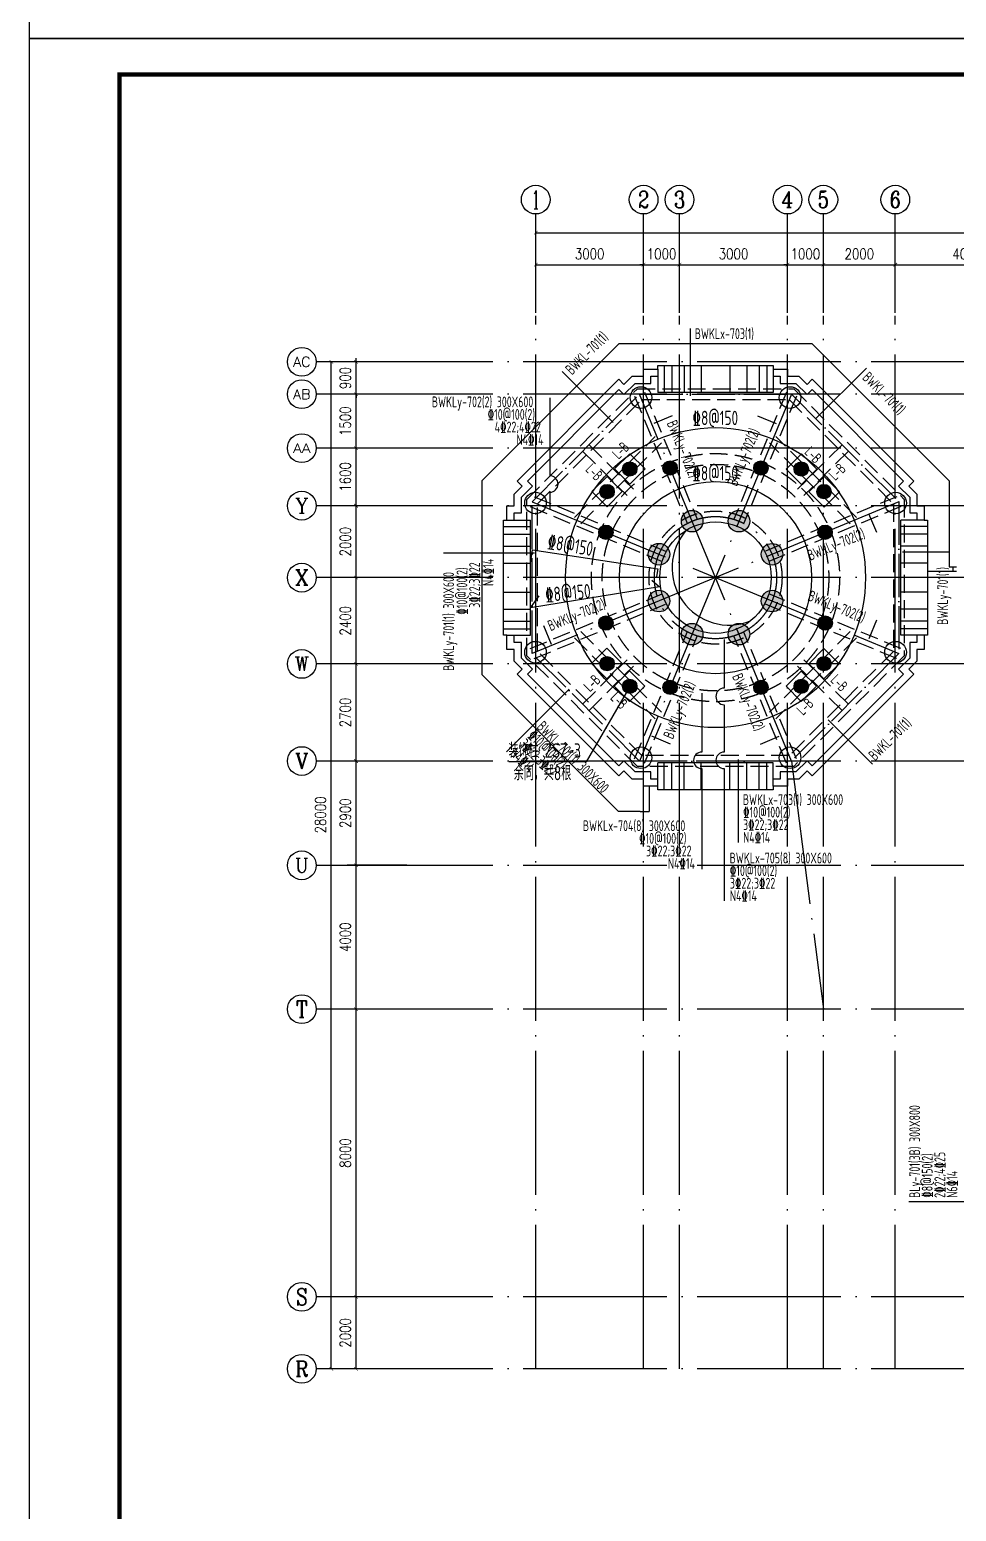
# Model space of a CAD drawing. Header units: millimetres. Extents: x 2998490 to 15040601, y 444546 to 7822218.
# Drawn here: x 14361529 to 14387305, y 7444807 to 7486009 of the extents above; entities that cross this region are included whole.
import ezdxf
from ezdxf.enums import TextEntityAlignment as Align

# ---------------------------------------------------------------- set-up
doc = ezdxf.new("R2010")
doc.units = ezdxf.units.MM
doc.header["$LTSCALE"] = 2000
doc.linetypes.add('DASH', pattern=[0.35, 0.25, -0.1])
doc.linetypes.add('DOTE', pattern=[2.42, 2, -0.2, 0.02, -0.2])
for name, color, linetype in [('3-AXIS', 3, 'Continuous'), ('3-AXIS_TEXT', 7, 'Continuous'), ('3-ban', 84, 'Continuous'), ('3-column-DOWN', 232, 'Continuous'), ('3-COLUMN-UP', 2, 'Continuous'), ('3-HATCH', 8, 'Continuous'), ('3-liang-rein-X', 54, 'Continuous'), ('3-liang-rein-Y', 130, 'Continuous'), ('3-liang-R截面-X', 50, 'Continuous'), ('3-liang-R截面-Y', 70, 'Continuous'), ('3-liang-s-1', 44, 'Continuous'), ('3-liang-xu', 120, 'DASH'), ('3-装饰线脚', 7, 'Continuous'), ('AXIS', 3, 'Continuous'), ('AXIS_TEXT', 7, 'Continuous'), ('DOTE', 9, 'DOTE'), ('图框', 7, 'Continuous')]:
    doc.layers.add(name, color=color, linetype=linetype)
doc.styles.add('_TCH_AXIS', font='COMPLEX', dxfattribs={"bigfont": 'GBCBIG'})
doc.styles.add('COMPLEX', font='COMPLEX')
doc.styles.add('DIM_FONT', font='SIMPLEX', dxfattribs={"width": 0.8, "bigfont": 'HZTXT'})
doc.styles.add('TSSD_Rein', font='Tssdeng.shx', dxfattribs={"width": 0.7, "bigfont": 'hztxt.shx'})
doc.dimstyles.new('DIMN100', dxfattribs={"dimtxt": 300, "dimasz": 100, "dimexe": 250, "dimexo": 300, "dimgap": 150, "dimtad": 1, "dimdec": 0, "dimzin": 0, "dimdsep": 46, "dimtxsty": 'DIM_FONT', "dimblk": 'ARCHTICK', "dimcen": 0.09, "dimclrt": 7, "dimazin": 2, "dimtfac": 1, "dimtdec": 0, "dimtix": 1, "dimtmove": 2, "dimatfit": 3, "dimldrblk": 'ARCHTICK', "dimfxl": 0, "dimtolj": 1, "dimtzin": 0, "dimarcsym": 0})

# ---------------------------------------------------------------- blocks, each defined once
blk = doc.blocks.new('TJAD_TK_A0')
at = {"layer": '图框'}
for p, q in [((2162, 399.3), (973, 399.3)), ((973, -441.7), (973, 399.3)), ((973, -441.7), (2162, -441.7))]:
    blk.add_line(p, q, dxfattribs=at)
at = {"layer": '图框', "const_width": 1.2}
blk.add_lwpolyline([(2152, -431.7), (2152, 389.3), (998, 389.3), (998, -431.7)], close=True, dxfattribs=at)
blk = doc.blocks.new('_ArchTick')
at = {"color": 0, "linetype": 'ByBlock', "const_width": 0.15}
blk.add_lwpolyline([(-0.5, -0.5), (0.5, 0.5)], dxfattribs=at)
blk = doc.blocks.new('*D168')
at = {"layer": 'AXIS', "color": 0, "lineweight": -2}
for p, q in [((14372016, 7450771), (14370358, 7450771)), ((14370608, 7448771), (14370608, 7450771)), ((14372016, 7448771), (14370358, 7448771))]:
    blk.add_line(p, q, dxfattribs=at)
at = {"layer": 'Defpoints', "color": 0}
for p in [(14370608, 7450771), (14372316, 7450771), (14372316, 7448771)]:
    blk.add_point(p, dxfattribs=at)
at = {"layer": 'AXIS', "color": 0, "lineweight": -2, "xscale": 100, "yscale": 100, "zscale": 100}
for p, rotation in [((14370608, 7450771), 90), ((14370608, 7448771), 270)]:
    blk.add_blockref('_ArchTick', p, dxfattribs=dict(at, rotation=rotation))
at = {"layer": 'AXIS', "color": 7, "insert": (14370308, 7449771), "char_height": 300, "attachment_point": 5, "rotation": 90, "style": 'DIM_FONT'}
blk.add_mtext('\\A1;2000', dxfattribs=at)
blk = doc.blocks.new('*D169')
at = {"layer": 'AXIS', "color": 0, "lineweight": -2}
for p, q in [((14372016, 7458771), (14370358, 7458771)), ((14370608, 7450771), (14370608, 7458771)), ((14372016, 7450771), (14370358, 7450771))]:
    blk.add_line(p, q, dxfattribs=at)
at = {"layer": 'Defpoints', "color": 0}
for p in [(14370608, 7458771), (14372316, 7458771), (14372316, 7450771)]:
    blk.add_point(p, dxfattribs=at)
at = {"layer": 'AXIS', "color": 0, "lineweight": -2, "xscale": 100, "yscale": 100, "zscale": 100}
for p, rotation in [((14370608, 7458771), 90), ((14370608, 7450771), 270)]:
    blk.add_blockref('_ArchTick', p, dxfattribs=dict(at, rotation=rotation))
at = {"layer": 'AXIS', "color": 7, "insert": (14370308, 7454771), "char_height": 300, "attachment_point": 5, "rotation": 90, "style": 'DIM_FONT'}
blk.add_mtext('\\A1;8000', dxfattribs=at)
blk = doc.blocks.new('*D170')
at = {"layer": 'AXIS', "color": 0, "lineweight": -2}
for p, q in [((14372016, 7462771), (14370358, 7462771)), ((14370608, 7458771), (14370608, 7462771)), ((14372016, 7458771), (14370358, 7458771))]:
    blk.add_line(p, q, dxfattribs=at)
at = {"layer": 'Defpoints', "color": 0}
for p in [(14370608, 7462771), (14372316, 7462771), (14372316, 7458771)]:
    blk.add_point(p, dxfattribs=at)
at = {"layer": 'AXIS', "color": 0, "lineweight": -2, "xscale": 100, "yscale": 100, "zscale": 100}
for p, rotation in [((14370608, 7462771), 90), ((14370608, 7458771), 270)]:
    blk.add_blockref('_ArchTick', p, dxfattribs=dict(at, rotation=rotation))
at = {"layer": 'AXIS', "color": 7, "insert": (14370308, 7460771), "char_height": 300, "attachment_point": 5, "rotation": 90, "style": 'DIM_FONT'}
blk.add_mtext('\\A1;4000', dxfattribs=at)
blk = doc.blocks.new('*D171')
at = {"layer": 'AXIS', "color": 0, "lineweight": -2}
for p, q in [((14372016, 7465670), (14370358, 7465670)), ((14370608, 7462771), (14370608, 7465670)), ((14372016, 7462771), (14370358, 7462771))]:
    blk.add_line(p, q, dxfattribs=at)
at = {"layer": 'Defpoints', "color": 0}
for p in [(14370608, 7465670), (14372316, 7465670), (14372316, 7462771)]:
    blk.add_point(p, dxfattribs=at)
at = {"layer": 'AXIS', "color": 0, "lineweight": -2, "xscale": 100, "yscale": 100, "zscale": 100}
for p, rotation in [((14370608, 7465670), 90), ((14370608, 7462771), 270)]:
    blk.add_blockref('_ArchTick', p, dxfattribs=dict(at, rotation=rotation))
at = {"layer": 'AXIS', "color": 7, "insert": (14370308, 7464221), "char_height": 300, "attachment_point": 5, "rotation": 90, "style": 'DIM_FONT'}
blk.add_mtext('\\A1;2900', dxfattribs=at)
blk = doc.blocks.new('*D172')
at = {"layer": 'AXIS', "color": 0, "lineweight": -2}
for p, q in [((14372016, 7468371), (14370358, 7468371)), ((14370608, 7465670), (14370608, 7468371)), ((14372016, 7465670), (14370358, 7465670))]:
    blk.add_line(p, q, dxfattribs=at)
at = {"layer": 'Defpoints', "color": 0}
for p in [(14370608, 7468371), (14372316, 7468371), (14372316, 7465670)]:
    blk.add_point(p, dxfattribs=at)
at = {"layer": 'AXIS', "color": 0, "lineweight": -2, "xscale": 100, "yscale": 100, "zscale": 100}
for p, rotation in [((14370608, 7468371), 90), ((14370608, 7465670), 270)]:
    blk.add_blockref('_ArchTick', p, dxfattribs=dict(at, rotation=rotation))
at = {"layer": 'AXIS', "color": 7, "insert": (14370308, 7467021), "char_height": 300, "attachment_point": 5, "rotation": 90, "style": 'DIM_FONT'}
blk.add_mtext('\\A1;2700', dxfattribs=at)
blk = doc.blocks.new('*D173')
at = {"layer": 'AXIS', "color": 0, "lineweight": -2}
for p, q in [((14372016, 7470771), (14370358, 7470771)), ((14370608, 7468371), (14370608, 7470771)), ((14372016, 7468371), (14370358, 7468371))]:
    blk.add_line(p, q, dxfattribs=at)
at = {"layer": 'Defpoints', "color": 0}
for p in [(14370608, 7470771), (14372316, 7470771), (14372316, 7468371)]:
    blk.add_point(p, dxfattribs=at)
at = {"layer": 'AXIS', "color": 0, "lineweight": -2, "xscale": 100, "yscale": 100, "zscale": 100}
for p, rotation in [((14370608, 7470771), 90), ((14370608, 7468371), 270)]:
    blk.add_blockref('_ArchTick', p, dxfattribs=dict(at, rotation=rotation))
at = {"layer": 'AXIS', "color": 7, "insert": (14370308, 7469571), "char_height": 300, "attachment_point": 5, "rotation": 90, "style": 'DIM_FONT'}
blk.add_mtext('\\A1;2400', dxfattribs=at)
blk = doc.blocks.new('*D174')
at = {"layer": 'AXIS', "color": 0, "lineweight": -2}
for p, q in [((14372016, 7472771), (14370358, 7472771)), ((14370608, 7470771), (14370608, 7472771)), ((14372016, 7470771), (14370358, 7470771))]:
    blk.add_line(p, q, dxfattribs=at)
at = {"layer": 'Defpoints', "color": 0}
for p in [(14370608, 7472771), (14372316, 7472771), (14372316, 7470771)]:
    blk.add_point(p, dxfattribs=at)
at = {"layer": 'AXIS', "color": 0, "lineweight": -2, "xscale": 100, "yscale": 100, "zscale": 100}
for p, rotation in [((14370608, 7472771), 90), ((14370608, 7470771), 270)]:
    blk.add_blockref('_ArchTick', p, dxfattribs=dict(at, rotation=rotation))
at = {"layer": 'AXIS', "color": 7, "insert": (14370308, 7471771), "char_height": 300, "attachment_point": 5, "rotation": 90, "style": 'DIM_FONT'}
blk.add_mtext('\\A1;2000', dxfattribs=at)
blk = doc.blocks.new('*D175')
at = {"layer": 'AXIS', "color": 0, "lineweight": -2}
for p, q in [((14372016, 7474371), (14370358, 7474371)), ((14370608, 7472771), (14370608, 7474371)), ((14372016, 7472771), (14370358, 7472771))]:
    blk.add_line(p, q, dxfattribs=at)
at = {"layer": 'Defpoints', "color": 0}
for p in [(14370608, 7474371), (14372316, 7474371), (14372316, 7472771)]:
    blk.add_point(p, dxfattribs=at)
at = {"layer": 'AXIS', "color": 0, "lineweight": -2, "xscale": 100, "yscale": 100, "zscale": 100}
for p, rotation in [((14370608, 7474371), 90), ((14370608, 7472771), 270)]:
    blk.add_blockref('_ArchTick', p, dxfattribs=dict(at, rotation=rotation))
at = {"layer": 'AXIS', "color": 7, "insert": (14370308, 7473571), "char_height": 300, "attachment_point": 5, "rotation": 90, "style": 'DIM_FONT'}
blk.add_mtext('\\A1;1600', dxfattribs=at)
blk = doc.blocks.new('*D176')
at = {"layer": 'AXIS', "color": 0, "lineweight": -2}
for p, q in [((14372016, 7475871), (14370358, 7475871)), ((14370608, 7474371), (14370608, 7475871)), ((14372016, 7474371), (14370358, 7474371))]:
    blk.add_line(p, q, dxfattribs=at)
at = {"layer": 'Defpoints', "color": 0}
for p in [(14370608, 7475871), (14372316, 7475871), (14372316, 7474371)]:
    blk.add_point(p, dxfattribs=at)
at = {"layer": 'AXIS', "color": 0, "lineweight": -2, "xscale": 100, "yscale": 100, "zscale": 100}
for p, rotation in [((14370608, 7475871), 90), ((14370608, 7474371), 270)]:
    blk.add_blockref('_ArchTick', p, dxfattribs=dict(at, rotation=rotation))
at = {"layer": 'AXIS', "color": 7, "insert": (14370308, 7475121), "char_height": 300, "attachment_point": 5, "rotation": 90, "style": 'DIM_FONT'}
blk.add_mtext('\\A1;1500', dxfattribs=at)
blk = doc.blocks.new('*D177')
at = {"layer": 'AXIS', "color": 0, "lineweight": -2}
for p, q in [((14372016, 7476771), (14370358, 7476771)), ((14370608, 7476771), (14370608, 7476871)), ((14370608, 7475871), (14370608, 7476771)), ((14372016, 7475871), (14370358, 7475871)), ((14370608, 7475871), (14370608, 7475771))]:
    blk.add_line(p, q, dxfattribs=at)
at = {"layer": 'Defpoints', "color": 0}
for p in [(14370608, 7476771), (14372316, 7476771), (14372316, 7475871)]:
    blk.add_point(p, dxfattribs=at)
at = {"layer": 'AXIS', "color": 0, "lineweight": -2, "xscale": 100, "yscale": 100, "zscale": 100}
for p, rotation in [((14370608, 7476771), 270), ((14370608, 7475871), 90)]:
    blk.add_blockref('_ArchTick', p, dxfattribs=dict(at, rotation=rotation))
at = {"layer": 'AXIS', "color": 7, "insert": (14370308, 7476321), "char_height": 300, "attachment_point": 5, "rotation": 90, "style": 'DIM_FONT'}
blk.add_mtext('\\A1;900', dxfattribs=at)
blk = doc.blocks.new('*D178')
at = {"layer": 'AXIS', "color": 0, "lineweight": -2}
for p, q in [((14372928, 7476771), (14369670, 7476771)), ((14369920, 7448771), (14369920, 7476771)), ((14372928, 7448771), (14369670, 7448771))]:
    blk.add_line(p, q, dxfattribs=at)
at = {"layer": 'Defpoints', "color": 0}
for p in [(14369920, 7476771), (14373228, 7476771), (14373228, 7448771)]:
    blk.add_point(p, dxfattribs=at)
at = {"layer": 'AXIS', "color": 0, "lineweight": -2, "xscale": 100, "yscale": 100, "zscale": 100}
for p, rotation in [((14369920, 7476771), 90), ((14369920, 7448771), 270)]:
    blk.add_blockref('_ArchTick', p, dxfattribs=dict(at, rotation=rotation))
at = {"layer": 'AXIS', "color": 7, "insert": (14369620, 7464172), "char_height": 300, "attachment_point": 5, "rotation": 90, "style": 'DIM_FONT'}
blk.add_mtext('\\A1;28000', dxfattribs=at)
blk = doc.blocks.new('*D179')
at = {"layer": 'AXIS', "color": 0, "lineweight": -2}
for p, q in [((14375606, 7478430), (14375606, 7479723)), ((14375606, 7479473), (14378605, 7479473)), ((14378605, 7478430), (14378605, 7479723))]:
    blk.add_line(p, q, dxfattribs=at)
at = {"layer": 'Defpoints', "color": 0}
for p in [(14378605, 7479473), (14375606, 7478130), (14378605, 7478130)]:
    blk.add_point(p, dxfattribs=at)
at = {"layer": 'AXIS', "color": 0, "lineweight": -2, "xscale": 100, "yscale": 100, "zscale": 100, "rotation": 180}
blk.add_blockref('_ArchTick', (14375606, 7479473), dxfattribs=at)
at = {"layer": 'AXIS', "color": 0, "lineweight": -2, "xscale": 100, "yscale": 100, "zscale": 100}
blk.add_blockref('_ArchTick', (14378605, 7479473), dxfattribs=at)
at = {"layer": 'AXIS', "color": 7, "insert": (14377105, 7479773), "char_height": 300, "attachment_point": 5, "style": 'DIM_FONT'}
blk.add_mtext('\\A1;3000', dxfattribs=at)
blk = doc.blocks.new('*D180')
at = {"layer": 'AXIS', "color": 0, "lineweight": -2}
for p, q in [((14378605, 7479473), (14378505, 7479473)), ((14378605, 7478430), (14378605, 7479723)), ((14378605, 7479473), (14379606, 7479473)), ((14379606, 7478430), (14379606, 7479723)), ((14379606, 7479473), (14379706, 7479473))]:
    blk.add_line(p, q, dxfattribs=at)
at = {"layer": 'Defpoints', "color": 0}
for p in [(14379606, 7479473), (14378605, 7478130), (14379606, 7478130)]:
    blk.add_point(p, dxfattribs=at)
at = {"layer": 'AXIS', "color": 0, "lineweight": -2, "xscale": 100, "yscale": 100, "zscale": 100}
blk.add_blockref('_ArchTick', (14378605, 7479473), dxfattribs=at)
at = {"layer": 'AXIS', "color": 0, "lineweight": -2, "xscale": 100, "yscale": 100, "zscale": 100, "rotation": 180}
blk.add_blockref('_ArchTick', (14379606, 7479473), dxfattribs=at)
at = {"layer": 'AXIS', "color": 7, "insert": (14379105, 7479773), "char_height": 300, "attachment_point": 5, "style": 'DIM_FONT'}
blk.add_mtext('\\A1;1000', dxfattribs=at)
blk = doc.blocks.new('*D181')
at = {"layer": 'AXIS', "color": 0, "lineweight": -2}
for p, q in [((14379606, 7478430), (14379606, 7479723)), ((14379606, 7479473), (14382606, 7479473)), ((14382606, 7478430), (14382606, 7479723))]:
    blk.add_line(p, q, dxfattribs=at)
at = {"layer": 'Defpoints', "color": 0}
for p in [(14382606, 7479473), (14379606, 7478130), (14382606, 7478130)]:
    blk.add_point(p, dxfattribs=at)
at = {"layer": 'AXIS', "color": 0, "lineweight": -2, "xscale": 100, "yscale": 100, "zscale": 100, "rotation": 180}
blk.add_blockref('_ArchTick', (14379606, 7479473), dxfattribs=at)
at = {"layer": 'AXIS', "color": 0, "lineweight": -2, "xscale": 100, "yscale": 100, "zscale": 100}
blk.add_blockref('_ArchTick', (14382606, 7479473), dxfattribs=at)
at = {"layer": 'AXIS', "color": 7, "insert": (14381106, 7479773), "char_height": 300, "attachment_point": 5, "style": 'DIM_FONT'}
blk.add_mtext('\\A1;3000', dxfattribs=at)
blk = doc.blocks.new('*D182')
at = {"layer": 'AXIS', "color": 0, "lineweight": -2}
for p, q in [((14382606, 7479473), (14382506, 7479473)), ((14382606, 7478430), (14382606, 7479723)), ((14382606, 7479473), (14383606, 7479473)), ((14383606, 7478430), (14383606, 7479723)), ((14383606, 7479473), (14383706, 7479473))]:
    blk.add_line(p, q, dxfattribs=at)
at = {"layer": 'Defpoints', "color": 0}
for p in [(14383606, 7479473), (14382606, 7478130), (14383606, 7478130)]:
    blk.add_point(p, dxfattribs=at)
at = {"layer": 'AXIS', "color": 0, "lineweight": -2, "xscale": 100, "yscale": 100, "zscale": 100}
blk.add_blockref('_ArchTick', (14382606, 7479473), dxfattribs=at)
at = {"layer": 'AXIS', "color": 0, "lineweight": -2, "xscale": 100, "yscale": 100, "zscale": 100, "rotation": 180}
blk.add_blockref('_ArchTick', (14383606, 7479473), dxfattribs=at)
at = {"layer": 'AXIS', "color": 7, "insert": (14383106, 7479773), "char_height": 300, "attachment_point": 5, "style": 'DIM_FONT'}
blk.add_mtext('\\A1;1000', dxfattribs=at)
blk = doc.blocks.new('*D183')
at = {"layer": 'AXIS', "color": 0, "lineweight": -2}
for p, q in [((14383606, 7478430), (14383606, 7479723)), ((14383606, 7479473), (14385606, 7479473)), ((14385606, 7478430), (14385606, 7479723))]:
    blk.add_line(p, q, dxfattribs=at)
at = {"layer": 'Defpoints', "color": 0}
for p in [(14385606, 7479473), (14383606, 7478130), (14385606, 7478130)]:
    blk.add_point(p, dxfattribs=at)
at = {"layer": 'AXIS', "color": 0, "lineweight": -2, "xscale": 100, "yscale": 100, "zscale": 100, "rotation": 180}
blk.add_blockref('_ArchTick', (14383606, 7479473), dxfattribs=at)
at = {"layer": 'AXIS', "color": 0, "lineweight": -2, "xscale": 100, "yscale": 100, "zscale": 100}
blk.add_blockref('_ArchTick', (14385606, 7479473), dxfattribs=at)
at = {"layer": 'AXIS', "color": 7, "insert": (14384606, 7479773), "char_height": 300, "attachment_point": 5, "style": 'DIM_FONT'}
blk.add_mtext('\\A1;2000', dxfattribs=at)
blk = doc.blocks.new('*D184')
at = {"layer": 'AXIS', "color": 0, "lineweight": -2}
for p, q in [((14385606, 7478430), (14385606, 7479723)), ((14385606, 7479473), (14389606, 7479473)), ((14389606, 7478430), (14389606, 7479723))]:
    blk.add_line(p, q, dxfattribs=at)
at = {"layer": 'Defpoints', "color": 0}
for p in [(14389606, 7479473), (14385606, 7478130), (14389606, 7478130)]:
    blk.add_point(p, dxfattribs=at)
at = {"layer": 'AXIS', "color": 0, "lineweight": -2, "xscale": 100, "yscale": 100, "zscale": 100, "rotation": 180}
blk.add_blockref('_ArchTick', (14385606, 7479473), dxfattribs=at)
at = {"layer": 'AXIS', "color": 0, "lineweight": -2, "xscale": 100, "yscale": 100, "zscale": 100}
blk.add_blockref('_ArchTick', (14389606, 7479473), dxfattribs=at)
at = {"layer": 'AXIS', "color": 7, "insert": (14387606, 7479773), "char_height": 300, "attachment_point": 5, "style": 'DIM_FONT'}
blk.add_mtext('\\A1;4000', dxfattribs=at)
blk = doc.blocks.new('*D193')
at = {"layer": 'AXIS', "color": 0, "lineweight": -2}
for p, q in [((14375606, 7478430), (14375606, 7480613)), ((14451856, 7478430), (14451856, 7480613)), ((14375606, 7480363), (14451856, 7480363))]:
    blk.add_line(p, q, dxfattribs=at)
at = {"layer": 'Defpoints', "color": 0}
for p in [(14451856, 7480363), (14375606, 7478130), (14451856, 7478130)]:
    blk.add_point(p, dxfattribs=at)
at = {"layer": 'AXIS', "color": 0, "lineweight": -2, "xscale": 100, "yscale": 100, "zscale": 100, "rotation": 180}
blk.add_blockref('_ArchTick', (14375606, 7480363), dxfattribs=at)
at = {"layer": 'AXIS', "color": 0, "lineweight": -2, "xscale": 100, "yscale": 100, "zscale": 100}
blk.add_blockref('_ArchTick', (14451856, 7480363), dxfattribs=at)
at = {"layer": 'AXIS', "color": 7, "insert": (14417563, 7480663), "char_height": 300, "attachment_point": 5, "style": 'DIM_FONT'}
blk.add_mtext('\\A1;76250', dxfattribs=at)
blk = doc.blocks.new('_AXISO')
blk.add_circle((0, 0), 0.5)
at = {"layer": '3-AXIS_TEXT', "style": 'COMPLEX', "width": 1.041667}
blk.add_attdef('A', text='', height=0.56, dxfattribs=at).set_placement((-0.25, -0.28), (0.25, -0.28), align=Align.FIT)

msp = doc.modelspace()

# ---------------------------------------------------------------- hatches: boundary and pattern name
at = {"layer": '3-HATCH'}
h = msp.add_hatch(color=256, dxfattribs=at)
edge = h.paths.add_edge_path()
edge.add_arc((14379342.9, 7473819.5), 200, 0, 360)
h = msp.add_hatch(color=256, dxfattribs=at)
edge = h.paths.add_edge_path()
edge.add_arc((14381868.5, 7473819.7), 200, 0, 360)
h = msp.add_hatch(color=256, dxfattribs=at)
edge = h.paths.add_edge_path()
edge.add_arc((14378220.3, 7473792.6), 200, 0, 360)
h = msp.add_hatch(color=256, dxfattribs=at)
edge = h.paths.add_edge_path()
edge.add_arc((14382991.3, 7473792.6), 200, 0, 360)
h = msp.add_hatch(color=256, dxfattribs=at)
edge = h.paths.add_edge_path()
edge.add_arc((14377589.2, 7473163), 200, 0, 360)
h = msp.add_hatch(color=256, dxfattribs=at)
edge = h.paths.add_edge_path()
edge.add_arc((14383622.4, 7473163), 200, 0, 360)
h = msp.add_hatch(color=256, dxfattribs=at)
edge = h.paths.add_edge_path()
edge.add_arc((14379955.5, 7472340.8), 300, 0, 360)
h = msp.add_hatch(color=256, dxfattribs=at)
edge = h.paths.add_edge_path()
edge.add_arc((14381256.2, 7472340.9), 300, 0, 360)
h = msp.add_hatch(color=256, dxfattribs=at)
edge = h.paths.add_edge_path()
edge.add_arc((14377556.2, 7472032.8), 200, 0, 360)
h = msp.add_hatch(color=256, dxfattribs=at)
edge = h.paths.add_edge_path()
edge.add_arc((14383654.4, 7472034), 200, 0, 360)
h = msp.add_hatch(color=256, dxfattribs=at)
edge = h.paths.add_edge_path()
edge.add_arc((14379034.5, 7471421.6), 300, 0, 360)
h = msp.add_hatch(color=256, dxfattribs=at)
edge = h.paths.add_edge_path()
edge.add_arc((14382176.8, 7471420.6), 300, 0, 360)
h = msp.add_hatch(color=256, dxfattribs=at)
edge = h.paths.add_edge_path()
edge.add_arc((14379034.4, 7470119.4), 300, 0, 360)
h = msp.add_hatch(color=256, dxfattribs=at)
edge = h.paths.add_edge_path()
edge.add_arc((14382176.9, 7470119), 300, 0, 360)
h = msp.add_hatch(color=256, dxfattribs=at)
edge = h.paths.add_edge_path()
edge.add_arc((14377556, 7469507.6), 200, 0, 360)
h = msp.add_hatch(color=256, dxfattribs=at)
edge = h.paths.add_edge_path()
edge.add_arc((14379955.2, 7469198.6), 300, 0, 360)
h = msp.add_hatch(color=256, dxfattribs=at)
edge = h.paths.add_edge_path()
edge.add_arc((14381257, 7469198.5), 300, 0, 360)
h = msp.add_hatch(color=256, dxfattribs=at)
edge = h.paths.add_edge_path()
edge.add_arc((14383655.3, 7469508), 200, 0, 360)
h = msp.add_hatch(color=256, dxfattribs=at)
edge = h.paths.add_edge_path()
edge.add_arc((14377589.2, 7468378.5), 200, 0, 360)
h = msp.add_hatch(color=256, dxfattribs=at)
edge = h.paths.add_edge_path()
edge.add_arc((14383622.4, 7468378.5), 200, 0, 360)
h = msp.add_hatch(color=256, dxfattribs=at)
edge = h.paths.add_edge_path()
edge.add_arc((14378220.3, 7467748.9), 200, 0, 360)
h = msp.add_hatch(color=256, dxfattribs=at)
edge = h.paths.add_edge_path()
edge.add_arc((14379342.2, 7467720.8), 200, 0, 360)
h = msp.add_hatch(color=256, dxfattribs=at)
edge = h.paths.add_edge_path()
edge.add_arc((14381869, 7467720.8), 200, 0, 360)
h = msp.add_hatch(color=256, dxfattribs=at)
edge = h.paths.add_edge_path()
edge.add_arc((14382991.3, 7467748.9), 200, 0, 360)

# ---------------------------------------------------------------- linework, layer by layer
at = {"layer": '3-AXIS', "color": 15, "linetype": 'DOTE'}
for p, q in [((14375605.6, 7448770.8), (14375605.6, 7478050.9)), ((14378605.1, 7448770.8), (14378605.1, 7478051)), ((14379605.6, 7448770.8), (14379605.6, 7478050.9)), ((14382606, 7448770.8), (14382606, 7478051)), ((14383605.6, 7448770.8), (14383605.6, 7478050.9)), ((14385605.6, 7448770.8), (14385605.6, 7478050.9)), ((14451855.6, 7476770.8), (14370566.4, 7476770.8)), ((14451855.6, 7475870.8), (14370566.4, 7475870.8)), ((14451855.6, 7474370.8), (14370566.4, 7474370.8)), ((14451855.6, 7472770.8), (14370566.4, 7472770.8)), ((14451855.6, 7470770.8), (14370566.4, 7470770.8)), ((14451855.6, 7468370.8), (14370566.4, 7468370.8)), ((14451855.6, 7465670.8), (14370566.4, 7465670.8)), ((14382718.5, 7465668.4), (14383605.6, 7458770.8)), ((14451855.6, 7462770.8), (14370566.4, 7462770.8)), ((14451855.6, 7458770.8), (14370566.4, 7458770.8)), ((14451855.6, 7450770.8), (14370566.4, 7450770.8)), ((14451855.6, 7448770.8), (14370566.4, 7448770.8))]:
    msp.add_line(p, q, dxfattribs=at)
at = {"layer": '3-ban'}
for p, q in [((14378218.9, 7467747.4), (14377008.8, 7465653.5)), ((14377008.8, 7465653.5), (14374854.4, 7465653.5))]:
    msp.add_line(p, q, dxfattribs=at)
at = {"layer": '3-ban', "color": 1}
for points in [[(14375455.8, 7471171), (14375512.8, 7471545.7), (14379001.5, 7471014.9), (14378968.7, 7470799.1)], [(14378832.7, 7470699.4), (14379044.5, 7470516.7), (14375455.8, 7469932.7), (14375700.3, 7470260.6)]]:
    msp.add_lwpolyline(points, dxfattribs=at)
for radius in [4171, 2671]:
    msp.add_circle((14380605.8, 7470770.8), radius, dxfattribs=at)
at = {"layer": '3-column-DOWN'}
for centre in [(14378531.6, 7475778.4), (14382680, 7475778.4), (14375598.2, 7472845), (14385613.4, 7472845), (14375598.2, 7468696.5), (14385613.4, 7468696.5), (14378531.6, 7465763.1), (14382680, 7465763.1)]:
    msp.add_circle(centre, 300, dxfattribs=at)
at = {"layer": '3-COLUMN-UP'}
for centre, radius in [((14379342.9, 7473819.5), 200), ((14381868.5, 7473819.7), 200), ((14379955.5, 7472340.8), 300), ((14381256.2, 7472340.9), 300), ((14377556.2, 7472032.8), 200), ((14383654.4, 7472034), 200), ((14379034.5, 7471421.6), 300), ((14382176.8, 7471420.6), 300), ((14379034.4, 7470119.4), 300), ((14382176.9, 7470119), 300), ((14377556, 7469507.6), 200), ((14379955.2, 7469198.6), 300), ((14381257, 7469198.5), 300), ((14383655.3, 7469508), 200), ((14379342.2, 7467720.8), 200), ((14381869, 7467720.8), 200)]:
    msp.add_circle(centre, radius, dxfattribs=at)
at = {"layer": '3-liang-R截面-X'}
for p, q in [((14379905.7, 7475826.3), (14379905.7, 7477697.9)), ((14380847.3, 7469052.1), (14380847.3, 7467698.3)), ((14380224.6, 7467555), (14380224.6, 7465921.4)), ((14380847.3, 7467236.6), (14380847.3, 7465921.4)), ((14380224.6, 7465459.7), (14380224.6, 7462663.4)), ((14380847.3, 7465459.7), (14380847.3, 7461783.4)), ((14381243.7, 7463408.5), (14381243.7, 7465712.5))]:
    msp.add_line(p, q, dxfattribs=at)
for centre in [(14380847.3, 7467467.4), (14380224.6, 7465690.5), (14380847.3, 7465690.5)]:
    msp.add_arc(centre, 230.9, 90, 270, dxfattribs=at)
at = {"layer": '3-liang-R截面-Y'}
for p, q in [((14377760.4, 7475082.9), (14376342.3, 7476500.9)), ((14383383.3, 7475182.3), (14384801, 7476599.9)), ((14375997, 7475770.1), (14375997, 7473605)), ((14379402.4, 7475266.7), (14378886.3, 7475052.9)), ((14381773.7, 7475266.6), (14382289.9, 7475052.8)), ((14375997, 7473143.3), (14375997, 7472679.8)), ((14385088.1, 7472026.4), (14384874.3, 7472542.6)), ((14373043.2, 7471458.8), (14375574.5, 7471458.8)), ((14385803.6, 7471487.6), (14387085.5, 7471487.6)), ((14385085.7, 7469585.1), (14384871.9, 7469068.9)), ((14375818.9, 7469438.7), (14376032.7, 7468922.6)), ((14374795.5, 7465928.1), (14376534.8, 7467667.4)), ((14384975.4, 7465580.5), (14383740.3, 7466815.7)), ((14379352.2, 7466144.7), (14378836.1, 7466358.5)), ((14381859.3, 7466144.7), (14382375.5, 7466358.5)), ((14385983.7, 7453422), (14388301.6, 7453422))]:
    msp.add_line(p, q, dxfattribs=at)
msp.add_arc((14375994.2, 7473374.2), 230.9, 270.68799, 89.31201, dxfattribs=at)
at = {"layer": '3-liang-s-1'}
for p, q in [((14377913.2, 7477270.8), (14374104.4, 7473461.9)), ((14383298, 7477270.8), (14377913.2, 7477270.8)), ((14387107.2, 7473461.5), (14383298, 7477270.8)), ((14379005.8, 7476570.8), (14379005.8, 7475920.8)), ((14379180.2, 7476670.8), (14379180.2, 7475920.8)), ((14379393, 7476670.8), (14379393, 7475920.8)), ((14379733.3, 7476670.8), (14379733.3, 7475920.8)), ((14380205.6, 7476670.8), (14380205.6, 7475920.8)), ((14381006, 7476670.8), (14381006, 7475920.8)), ((14381478.2, 7476670.8), (14381478.2, 7475920.8)), ((14381818.6, 7476670.8), (14381818.6, 7475920.8)), ((14382031.3, 7476670.8), (14382031.3, 7475920.8)), ((14382205.8, 7476570.8), (14382205.8, 7475920.8)), ((14382205.8, 7475920.8), (14379005.8, 7475920.8)), ((14374104.4, 7473461.9), (14374104.4, 7468077.2)), ((14387107.2, 7473461.5), (14387107.2, 7471070.8)), ((14374805.8, 7472370.8), (14375455.8, 7472370.8)), ((14375455.8, 7469170.8), (14375455.8, 7472370.8)), ((14386405.8, 7472370.8), (14385755.8, 7472370.8)), ((14385755.8, 7469170.8), (14385755.8, 7472370.8)), ((14374705.8, 7472196.3), (14375455.8, 7472196.3)), ((14374705.8, 7471983.6), (14375455.8, 7471983.6)), ((14386505.8, 7472196.3), (14385755.8, 7472196.3)), ((14386505.8, 7471983.6), (14385755.8, 7471983.6)), ((14374705.8, 7471643.2), (14375455.8, 7471643.2)), ((14386505.8, 7471643.2), (14385755.8, 7471643.2)), ((14374705.8, 7471171), (14375455.8, 7471171)), ((14386505.8, 7471171), (14385755.8, 7471171)), ((14386505.8, 7470950.8), (14387205.6, 7470950.8)), ((14387107.2, 7471070.8), (14387205.6, 7471070.8)), ((14387205.6, 7471070.8), (14387205.6, 7470950.8)), ((14387205.6, 7471070.8), (14387303.9, 7471070.8)), ((14387205.6, 7470950.8), (14387303.9, 7470950.8)), ((14374705.8, 7470370.5), (14375455.8, 7470370.5)), ((14386505.8, 7470370.5), (14385755.8, 7470370.5)), ((14374705.8, 7469898.3), (14375455.8, 7469898.3)), ((14386505.8, 7469898.3), (14385755.8, 7469898.3)), ((14374705.8, 7469557.9), (14375455.8, 7469557.9)), ((14386505.8, 7469557.9), (14385755.8, 7469557.9)), ((14374705.8, 7469345.2), (14375455.8, 7469345.2)), ((14374805.8, 7469170.8), (14375455.8, 7469170.8)), ((14386505.8, 7469345.2), (14385755.8, 7469345.2)), ((14386405.8, 7469170.8), (14385755.8, 7469170.8)), ((14374104.4, 7468077.2), (14377911.2, 7464270.4)), ((14379005.8, 7464970.8), (14379005.8, 7465620.8)), ((14382205.8, 7465620.8), (14379005.8, 7465620.8)), ((14379180.2, 7464870.8), (14379180.2, 7465620.8)), ((14379393, 7464870.8), (14379393, 7465620.8)), ((14379733.3, 7464870.8), (14379733.3, 7465620.8)), ((14380205.6, 7464870.8), (14380205.6, 7465620.8)), ((14381006, 7464870.8), (14381006, 7465620.8)), ((14381478.2, 7464870.8), (14381478.2, 7465620.8)), ((14381818.6, 7464870.8), (14381818.6, 7465620.8)), ((14382031.3, 7464870.8), (14382031.3, 7465620.8)), ((14382205.8, 7464970.8), (14382205.8, 7465620.8)), ((14378755.6, 7464970.8), (14378755.6, 7464270.4)), ((14378505.6, 7464270.4), (14377911.2, 7464270.4)), ((14378505.6, 7464270.4), (14378755.6, 7464270.4))]:
    msp.add_line(p, q, dxfattribs=at)
msp.add_lwpolyline([(14386205.8, 7468451.2), (14385979.8, 7468225.2), (14386121.2, 7468083.7), (14383292.8, 7465255.3), (14383151.4, 7465396.7), (14382925.4, 7465170.8), (14382605.8, 7465170.8), (14382605.8, 7464970.8), (14382205.8, 7464970.8), (14382205.8, 7464870.8), (14379005.8, 7464870.8), (14379005.8, 7464970.8), (14378605.8, 7464970.8), (14378605.8, 7465170.8), (14378286.2, 7465170.8), (14378060.2, 7465396.7), (14377918.8, 7465255.3), (14375090.4, 7468083.7), (14375231.8, 7468225.2), (14375005.8, 7468451.2), (14375005.8, 7468770.8), (14374805.8, 7468770.8), (14374805.8, 7469170.8), (14374705.8, 7469170.8), (14374705.8, 7472370.8), (14374805.8, 7472370.8), (14374805.8, 7472770.8), (14375005.8, 7472770.8), (14375005.8, 7473090.3), (14375231.8, 7473316.3), (14375090.4, 7473457.8), (14377918.8, 7476286.2), (14378060.2, 7476144.8), (14378286.2, 7476370.8), (14378605.8, 7476370.8), (14378605.8, 7476570.8), (14379005.8, 7476570.8), (14379005.8, 7476670.8), (14382205.8, 7476670.8), (14382205.8, 7476570.8), (14382605.8, 7476570.8), (14382605.8, 7476370.8), (14382925.4, 7476370.8), (14383151.4, 7476144.8), (14383292.8, 7476286.2), (14386121.2, 7473457.8), (14385979.8, 7473316.3), (14386205.8, 7473090.3), (14386205.8, 7472770.8), (14386405.8, 7472770.8), (14386405.8, 7472370.8), (14386505.8, 7472370.8), (14386505.8, 7469170.8), (14386405.8, 7469170.8), (14386405.8, 7468770.8), (14386205.8, 7468770.8)], close=True, dxfattribs=at)
for points in [[(14375005.8, 7472370.8), (14375005.8, 7472570.8), (14375205.8, 7472570.8), (14375205.8, 7473007.5), (14375514.6, 7473316.3), (14375373.2, 7473457.8), (14377918.8, 7476003.3), (14378060.2, 7475861.9), (14378369, 7476170.8), (14378805.8, 7476170.8), (14378805.8, 7476370.8), (14379005.8, 7476370.8)], [(14382205.8, 7476370.8), (14382405.8, 7476370.8), (14382405.8, 7476170.8), (14382842.5, 7476170.8), (14383151.4, 7475861.9), (14383292.8, 7476003.3), (14385838.4, 7473457.8), (14385697, 7473316.3), (14386005.8, 7473007.5), (14386005.8, 7472570.8), (14386205.8, 7472570.8), (14386205.8, 7472370.8)], [(14379005.8, 7465170.8), (14378805.8, 7465170.8), (14378805.8, 7465370.8), (14378369, 7465370.8), (14378060.2, 7465679.6), (14377918.8, 7465538.2), (14375373.2, 7468083.7), (14375514.6, 7468225.2), (14375205.8, 7468534), (14375205.8, 7468970.8), (14375005.8, 7468970.8), (14375005.8, 7469170.8)], [(14386205.8, 7469170.8), (14386205.8, 7468970.8), (14386005.8, 7468970.8), (14386005.8, 7468534), (14385697, 7468225.2), (14385838.4, 7468083.7), (14383292.8, 7465538.2), (14383151.4, 7465679.6), (14382842.5, 7465370.8), (14382405.8, 7465370.8), (14382405.8, 7465170.8), (14382205.8, 7465170.8)]]:
    msp.add_lwpolyline(points, dxfattribs=at)
at = {"layer": '3-liang-s-1', "color": 2}
for points in [[(14378220.3, 7473368.4), (14378644.5, 7473792.6), (14378220.3, 7474216.9), (14377796, 7473792.6)], [(14382573.8, 7473787.3), (14382998, 7473363.1), (14383422.3, 7473787.3), (14382998, 7474211.6)], [(14377589.2, 7472738.7), (14378013.5, 7473163), (14377589.2, 7473587.3), (14377165, 7473163)], [(14383203.4, 7473156.3), (14383627.7, 7472732), (14384051.9, 7473156.3), (14383627.7, 7473580.5)], [(14378008.1, 7468385.2), (14377583.9, 7468809.5), (14377159.6, 7468385.2), (14377583.9, 7467961)], [(14383622.4, 7468802.8), (14383198.1, 7468378.5), (14383622.4, 7467954.2), (14384046.6, 7468378.5)], [(14378637.8, 7467754.2), (14378213.5, 7468178.4), (14377789.3, 7467754.2), (14378213.5, 7467329.9)], [(14382991.3, 7468173.1), (14382567, 7467748.9), (14382991.3, 7467324.6), (14383415.6, 7467748.9)]]:
    msp.add_lwpolyline(points, close=True, dxfattribs=at)
at = {"layer": '3-liang-s-1'}
msp.add_circle((14380605.8, 7470770.8), 1549.5, dxfattribs=at)
msp.add_arc((14380987.3, 7471040.8), 1589.5, 138.68543, 291.91112, dxfattribs=at)
at = {"layer": '3-liang-xu'}
for p, q in [((14378354.7, 7475813.3), (14379816.5, 7472283.4)), ((14378631.9, 7475928), (14380093.7, 7472398.2)), ((14382579.6, 7475928), (14381117.9, 7472398.2)), ((14382856.8, 7475813.3), (14381395, 7472283.4)), ((14376683.7, 7472447.1), (14378929.4, 7474692.7)), ((14376860.4, 7472270.3), (14379106.2, 7474515.9)), ((14377087.3, 7474464.7), (14378322.3, 7473229.6)), ((14384351.1, 7472270.3), (14382105.4, 7474515.9)), ((14384527.9, 7472447.1), (14382282.1, 7474692.7)), ((14384124.2, 7474464.7), (14382889.2, 7473229.6)), ((14376910.5, 7474287.9), (14378145.6, 7473052.8)), ((14384301, 7474287.9), (14383066, 7473052.8)), ((14375563.2, 7473021.8), (14379215.6, 7471509)), ((14385648.4, 7473021.8), (14381996, 7471509)), ((14375448.4, 7472744.7), (14379123.5, 7471222.4)), ((14385763.2, 7472744.7), (14382088, 7471222.4)), ((14375448.4, 7468796.8), (14379123.5, 7470319.1)), ((14385763.2, 7468796.8), (14382088, 7470319.1)), ((14375563.2, 7468519.7), (14379215.6, 7470032.5)), ((14385648.4, 7468519.7), (14381996, 7470032.5)), ((14376683.7, 7469094.4), (14378929.4, 7466848.8)), ((14376860.4, 7469271.2), (14379106.2, 7467025.6)), ((14378354.7, 7465728.2), (14379816.5, 7469258.1)), ((14378631.9, 7465613.5), (14380093.7, 7469143.3)), ((14382579.6, 7465613.5), (14381117.9, 7469143.3)), ((14382856.8, 7465728.2), (14381395, 7469258.1)), ((14384351.1, 7469271.2), (14382105.4, 7467025.6)), ((14384527.9, 7469094.4), (14382282.1, 7466848.8)), ((14376910.5, 7467253.6), (14378145.6, 7468488.7)), ((14377087.3, 7467076.8), (14378322.3, 7468311.9)), ((14384124.2, 7467076.8), (14382889.2, 7468311.9)), ((14384301, 7467253.6), (14383066, 7468488.7))]:
    msp.add_line(p, q, dxfattribs=at)
for points in [[(14385855.8, 7472945.4), (14385855.8, 7468596.1), (14382780.4, 7465520.8), (14378431.2, 7465520.8), (14375355.8, 7468596.1), (14375355.8, 7472945.4), (14378431.2, 7476020.8), (14382780.4, 7476020.8)], [(14385555.8, 7472821.1), (14385555.8, 7468720.4), (14382656.1, 7465820.8), (14378555.4, 7465820.8), (14375655.8, 7468720.4), (14375655.8, 7472821.1), (14378555.4, 7475720.8), (14382656.1, 7475720.8)]]:
    msp.add_lwpolyline(points, close=True, dxfattribs=at)
for radius in [3450.4, 3150.4, 1849.5]:
    msp.add_circle((14380605.8, 7470770.8), radius, dxfattribs=at)
at = {"layer": '3-装饰线脚'}
for centre in [(14378220.3, 7473792.6), (14382991.3, 7473792.6), (14377589.2, 7473163), (14383622.4, 7473163), (14377589.2, 7468378.5), (14383622.4, 7468378.5), (14378220.3, 7467748.9), (14382991.3, 7467748.9)]:
    msp.add_circle(centre, 200, dxfattribs=at)
at = {"layer": 'AXIS'}
for p, q in [((14375605.6, 7478130.2), (14375605.6, 7480882.3)), ((14378605.1, 7478130.2), (14378605.1, 7480882.3)), ((14379605.6, 7478130.2), (14379605.6, 7480882.3)), ((14382606, 7478130.2), (14382606, 7480882.3)), ((14383605.6, 7478130.2), (14383605.6, 7480882.3)), ((14385605.6, 7478130.2), (14385605.6, 7480882.3)), ((14372383.2, 7476770.8), (14369498.6, 7476770.8)), ((14372383.2, 7475870.8), (14369498.6, 7475870.8)), ((14372383.2, 7474370.8), (14369498.6, 7474370.8)), ((14372383.2, 7472770.8), (14369498.6, 7472770.8)), ((14372383.2, 7470770.8), (14369498.6, 7470770.8)), ((14372383.2, 7468370.8), (14369498.6, 7468370.8)), ((14372383.2, 7465670.4), (14369498.6, 7465670.4)), ((14372383.2, 7462770.8), (14369498.6, 7462770.8)), ((14372383.2, 7458770.8), (14369498.6, 7458770.8)), ((14372383.2, 7450770.8), (14369498.6, 7450770.8)), ((14372383.2, 7448770.8), (14369498.6, 7448770.8))]:
    msp.add_line(p, q, dxfattribs=at)
at = {"layer": 'DOTE'}
for p, q in [((14382718.3, 7475870.8), (14378493.3, 7465670.8)), ((14382718.3, 7465670.8), (14378493.3, 7475870.8)), ((14385705.8, 7472883.2), (14375505.8, 7468658.3)), ((14375505.8, 7472883.2), (14385705.8, 7468658.3))]:
    msp.add_line(p, q, dxfattribs=at)
at = {"layer": 'DOTE', "ltscale": 0.3}
msp.add_lwpolyline([(14385705.8, 7472883.2), (14385705.8, 7468658.3), (14382718.3, 7465670.8), (14378493.3, 7465670.8), (14375505.8, 7468658.3), (14375505.8, 7472883.2), (14378493.3, 7475870.8), (14382718.3, 7475870.8)], close=True, dxfattribs=at)
at = {"layer": 'DOTE'}
msp.add_circle((14380605.8, 7470770.8), 1699.5, dxfattribs=at)

# ---------------------------------------------------------------- block references
at = {"layer": 'AXIS'}
ref = msp.add_blockref('_AXISO', (14375605.6, 7481282.3), dxfattribs=dict(at, xscale=800, yscale=800, zscale=800))
ref.add_attrib('A', '1', dxfattribs={"layer": 'AXIS_TEXT', "height": 514.7, "style": '_TCH_AXIS'}).set_placement((14375495.3, 7481024.9), (14375715.9, 7481024.9), align=Align.FIT)
ref = msp.add_blockref('_AXISO', (14378605.1, 7481282.3), dxfattribs=dict(at, xscale=800, yscale=800, zscale=800))
ref.add_attrib('A', '2', dxfattribs={"layer": 'AXIS_TEXT', "height": 465.9, "style": '_TCH_AXIS'}).set_placement((14378449.8, 7481049.3), (14378760.4, 7481049.3), align=Align.FIT)
ref = msp.add_blockref('_AXISO', (14379605.6, 7481282.3), dxfattribs=dict(at, xscale=800, yscale=800, zscale=800))
ref.add_attrib('A', '3', dxfattribs={"layer": 'AXIS_TEXT', "height": 465.9, "style": '_TCH_AXIS'}).set_placement((14379450.2, 7481049.3), (14379760.9, 7481049.3), align=Align.FIT)
ref = msp.add_blockref('_AXISO', (14382606, 7481282.3), dxfattribs=dict(at, xscale=800, yscale=800, zscale=800))
ref.add_attrib('A', '4', dxfattribs={"layer": 'AXIS_TEXT', "height": 445.4, "style": '_TCH_AXIS'}).set_placement((14382436.3, 7481059.5), (14382775.7, 7481059.5), align=Align.FIT)
ref = msp.add_blockref('_AXISO', (14383605.6, 7481282.3), dxfattribs=dict(at, xscale=800, yscale=800, zscale=800))
ref.add_attrib('A', '5', dxfattribs={"layer": 'AXIS_TEXT', "height": 465.9, "style": '_TCH_AXIS'}).set_placement((14383450.2, 7481049.3), (14383760.9, 7481049.3), align=Align.FIT)
ref = msp.add_blockref('_AXISO', (14385605.6, 7481282.3), dxfattribs=dict(at, xscale=800, yscale=800, zscale=800))
ref.add_attrib('A', '6', dxfattribs={"layer": 'AXIS_TEXT', "height": 465.9, "style": '_TCH_AXIS'}).set_placement((14385450.2, 7481049.3), (14385760.9, 7481049.3), align=Align.FIT)
ref = msp.add_blockref('_AXISO', (14369098.6, 7476770.8), dxfattribs=dict(at, xscale=800, yscale=800, zscale=800))
ref.add_attrib('A', 'AC', dxfattribs={"layer": 'AXIS_TEXT', "height": 282.17, "style": '_TCH_AXIS'}).set_placement((14368856.7, 7476629.7), (14369340.4, 7476629.7), align=Align.FIT)
ref = msp.add_blockref('_AXISO', (14369098.6, 7475870.8), dxfattribs=dict(at, xscale=800, yscale=800, zscale=800))
ref.add_attrib('A', 'AB', dxfattribs={"layer": 'AXIS_TEXT', "height": 270.86, "style": '_TCH_AXIS'}).set_placement((14368853.5, 7475735.3), (14369343.6, 7475735.3), align=Align.FIT)
ref = msp.add_blockref('_AXISO', (14369098.6, 7474370.8), dxfattribs=dict(at, xscale=800, yscale=800, zscale=800))
ref.add_attrib('A', 'AA', dxfattribs={"layer": 'AXIS_TEXT', "height": 265.5, "style": '_TCH_AXIS'}).set_placement((14368852, 7474238), (14369345.1, 7474238), align=Align.FIT)
ref = msp.add_blockref('_AXISO', (14369098.6, 7472770.8), dxfattribs=dict(at, xscale=800, yscale=800, zscale=800))
ref.add_attrib('A', 'Y', dxfattribs={"layer": 'AXIS_TEXT', "height": 415.3, "style": '_TCH_AXIS'}).set_placement((14368910.7, 7472563.1), (14369286.4, 7472563.1), align=Align.FIT)
ref = msp.add_blockref('_AXISO', (14369098.6, 7470770.8), dxfattribs=dict(at, xscale=800, yscale=800, zscale=800))
ref.add_attrib('A', 'X', dxfattribs={"layer": 'AXIS_TEXT', "height": 425.2, "style": '_TCH_AXIS'}).set_placement((14368916.4, 7470558.2), (14369280.8, 7470558.2), align=Align.FIT)
ref = msp.add_blockref('_AXISO', (14369098.6, 7468370.8), dxfattribs=dict(at, xscale=800, yscale=800, zscale=800))
ref.add_attrib('A', 'W', dxfattribs={"layer": 'AXIS_TEXT', "height": 386.7, "style": '_TCH_AXIS'}).set_placement((14368896, 7468177.4), (14369301.1, 7468177.4), align=Align.FIT)
ref = msp.add_blockref('_AXISO', (14369098.6, 7465670.4), dxfattribs=dict(at, xscale=800, yscale=800, zscale=800))
ref.add_attrib('A', 'V', dxfattribs={"layer": 'AXIS_TEXT', "height": 425.2, "style": '_TCH_AXIS'}).set_placement((14368916.4, 7465457.8), (14369280.8, 7465457.8), align=Align.FIT)
ref = msp.add_blockref('_AXISO', (14369098.6, 7462770.8), dxfattribs=dict(at, xscale=800, yscale=800, zscale=800))
ref.add_attrib('A', 'U', dxfattribs={"layer": 'AXIS_TEXT', "height": 405.5, "style": '_TCH_AXIS'}).set_placement((14368905.5, 7462568), (14369291.7, 7462568), align=Align.FIT)
ref = msp.add_blockref('_AXISO', (14369098.6, 7458770.8), dxfattribs=dict(at, xscale=800, yscale=800, zscale=800))
ref.add_attrib('A', 'T', dxfattribs={"layer": 'AXIS_TEXT', "height": 455.7, "style": '_TCH_AXIS'}).set_placement((14368935.8, 7458542.9), (14369261.3, 7458542.9), align=Align.FIT)
ref = msp.add_blockref('_AXISO', (14369098.6, 7450770.8), dxfattribs=dict(at, xscale=800, yscale=800, zscale=800))
ref.add_attrib('A', 'S', dxfattribs={"layer": 'AXIS_TEXT', "height": 465.9, "style": '_TCH_AXIS'}).set_placement((14368943.3, 7450537.8), (14369253.9, 7450537.8), align=Align.FIT)
ref = msp.add_blockref('_AXISO', (14369098.6, 7448770.8), dxfattribs=dict(at, xscale=800, yscale=800, zscale=800))
ref.add_attrib('A', 'R', dxfattribs={"layer": 'AXIS_TEXT', "height": 425.2, "style": '_TCH_AXIS'}).set_placement((14368916.4, 7448558.2), (14369280.8, 7448558.2), align=Align.FIT)
at = {"layer": '图框', "xscale": 100, "yscale": 100, "zscale": 100}
for p in [(14264228.6, 7529933.9), (14264228.6, 7445833.9)]:
    msp.add_blockref('TJAD_TK_A0', p, dxfattribs=at)

# ---------------------------------------------------------------- texts
at = {"layer": '3-ban', "style": 'TSSD_Rein', "width": 0.7}
for s, rotation, p in [('%%1328@150', 359.99419, (14379963.5, 7475011.2, -5065)), ('%%1328@150', 359.99419, (14379959.9, 7473475.5, -5065)), ('%%1328@150', 349.99419, (14375909.1, 7471587.2, -5065)), ('%%1328@150', 4.99419, (14375882.6, 7470091, -5065)), ('装饰柱 ZSZ-3', 359.99419, (14374845.4, 7465764.1, -5065)), ('余同，共8根', 359.99419, (14374992.3, 7465136.2, -5065))]:
    msp.add_text(s, height=400, rotation=rotation, dxfattribs=at).set_placement(p)
at = {"layer": '3-liang-rein-X', "style": 'TSSD_Rein', "width": 0.7}
for s, p in [('%%13210@100(2)', (14381372.3, 7464099.1)), ('%%13210@100(2)', (14378480.4, 7463371.2)), ('3%%13222;3%%13222', (14381372.3, 7463749.1)), ('N4%%13214', (14381372.3, 7463399.1)), ('3%%13222;3%%13222', (14378674.2, 7463021.2)), ('N4%%13214', (14379280, 7462671.2)), ('%%13210@100(2)', (14381004.3, 7462474.2)), ('3%%13222;3%%13222', (14381004.3, 7462124.2)), ('N4%%13214', (14381004.3, 7461774.2))]:
    msp.add_text(s, height=300, dxfattribs=at).set_placement(p)
at = {"layer": '3-liang-rein-Y', "style": 'TSSD_Rein', "width": 0.7}
for s, p in [('%%13210@100(2)', (14374268.6, 7475158.7)), ('4%%13222;4%%13222', (14374462.5, 7474808.7)), ('N4%%13214', (14375068.2, 7474458.7))]:
    msp.add_text(s, height=300, dxfattribs=at).set_placement(p)
for s, rotation, p in [('3%%13222;3%%13222', 90, (14374052.8, 7469933.1)), ('N4%%13214', 90, (14374433.4, 7470538.9)), ('%%13210@100(2)', 90, (14373702.8, 7469739.2)), ('3%%13222;3%%13222', 315, (14375119.3, 7466104.6)), ('%%13210@100(2)', 315, (14375366.8, 7466352.1)), ('N4%%13214', 315, (14374871.9, 7465857.1)), ('%%1328@150(2)', 90, (14386643.3, 7453526.2)), ('2%%13222;4%%13225', 90, (14386993.3, 7453526.2)), ('N6%%13214', 90, (14387333.7, 7453526.2))]:
    msp.add_text(s, height=300, rotation=rotation, dxfattribs=at).set_placement(p)
at = {"layer": '3-liang-R截面-X', "style": 'TSSD_Rein', "width": 0.7}
for s, p in [('BWKLx-703(1)', (14380029.5, 7477404.4)), ('BWKLx-703(1) 300X600', (14381367.5, 7464449.1)), ('BWKLx-704(8) 300X600', (14376917.5, 7463721.2)), ('BWKLx-705(8) 300X600', (14380999.5, 7462824.2))]:
    msp.add_text(s, height=300, dxfattribs=at).set_placement(p)
for rotation, p in [(45, (14377912.9, 7474045.7)), (315, (14383056.8, 7474238)), (315, (14376968.1, 7473755.8)), (45, (14383937.8, 7473448.8)), (45, (14377117.3, 7467574.9)), (315, (14383782.7, 7467896.5)), (315, (14377658.3, 7467405.2)), (45, (14383040.7, 7466922))]:
    msp.add_text('L-B', height=300, rotation=rotation, dxfattribs=at).set_placement(p)
at = {"layer": '3-liang-R截面-Y', "style": 'TSSD_Rein', "width": 0.7}
for s, rotation, p in [('BWKL-701(1)', 45, (14376611.5, 7476389.6)), ('BWKL-701(1)', 315, (14384666.3, 7476309)), ('BWKLy-702(2)', 292.5, (14379241.8, 7475067.2)), ('BWKLy-702(2)', 67.5, (14381198.7, 7473291.1)), ('BWKLy-702(2)', 22.5, (14383243.2, 7471238.6)), ('BWKLy-701(1) 300X600', 90, (14373331, 7468179.6)), ('BWKLy-701(1)', 90, (14387074.4, 7469461.1)), ('BWKLy-702(2)', 337.5, (14383148.1, 7470149.1)), ('BWKLy-702(2)', 22.5, (14376018.5, 7469278.1)), ('BWKLy-702(2)', 67.5, (14379418.6, 7466259)), ('BWKLy-702(2)', 292.5, (14381060.4, 7468027.5)), ('BWKL-701(1) 300X600', 315, (14375614.3, 7466599.5)), ('BWKL-701(1)', 45, (14385044.3, 7465659)), ('BLy-701(3B) 300X800', 90, (14386293.4, 7453526.2))]:
    msp.add_text(s, height=300, rotation=rotation, dxfattribs=at).set_placement(p)
msp.add_text('BWKLy-702(2) 300X600', height=300, dxfattribs=at).set_placement((14372717, 7475508.7))

# ---------------------------------------------------------------- dimensions: what is measured, and where the dimension line sits
at = {"layer": 'AXIS'}
for base, p1, p2, angle, picture, middle in [((14451855.6, 7480362.7), (14375605.6, 7478130.2), (14451855.6, 7478130.2), 360, '*D193', (14417562.7, 7480662.7)), ((14369920.3, 7476770.8), (14373227.5, 7448770.8), (14373227.5, 7476770.8), 90, '*D178', (14369620.3, 7464171.8))]:
    dim = msp.add_linear_dim(base=base, p1=p1, p2=p2, angle=angle, dimstyle='DIMN100', dxfattribs=at)
    dim.commit()
    dim.dimension.update_dxf_attribs({"geometry": picture, "text_midpoint": middle, "dimtype": 161})
for p1, p2, distance, picture, middle in [((14375605.564, 7478130.2027), (14378605.1206, 7478130.2027), 1343.0141, '*D179', (14377105.3423, 7479773.2168)), ((14378605.1206, 7478130.2027), (14379605.5607, 7478130.2027), 1343.0141, '*D180', (14379105.3407, 7479773.2168)), ((14379605.6, 7478130.2), (14382606, 7478130.2), 1343, '*D181', (14381105.8, 7479773.2)), ((14382606, 7478130.2), (14383605.6, 7478130.2), 1343, '*D182', (14383105.8, 7479773.2)), ((14383605.6, 7478130.2), (14385605.6, 7478130.2), 1343, '*D183', (14384605.6, 7479773.2)), ((14385605.6, 7478130.2), (14389605.6, 7478130.2), 1343, '*D184', (14387605.6, 7479773.2)), ((14372315.6, 7475870.8), (14372315.6, 7476770.8), 1707.2, '*D177', (14370308.4, 7476320.8)), ((14372315.6, 7474370.8), (14372315.6, 7475870.8), 1707.2, '*D176', (14370308.4, 7475120.8)), ((14372315.6, 7472770.8), (14372315.6, 7474370.8), 1707.2, '*D175', (14370308.4, 7473570.8)), ((14372315.6, 7470770.8), (14372315.6, 7472770.8), 1707.2, '*D174', (14370308.4, 7471770.8)), ((14372315.6, 7468370.8), (14372315.6, 7470770.8), 1707.2, '*D173', (14370308.4, 7469570.8)), ((14372315.6, 7465670.4), (14372315.6, 7468370.8), 1707.2, '*D172', (14370308.4, 7467020.6)), ((14372315.6, 7462770.8), (14372315.6, 7465670.4), 1707.2, '*D171', (14370308.4, 7464220.6)), ((14372315.6, 7458770.8), (14372315.6, 7462770.8), 1707.2, '*D170', (14370308.4, 7460770.8)), ((14372315.6, 7450770.8), (14372315.6, 7458770.8), 1707.2, '*D169', (14370308.4, 7454770.8)), ((14372315.6, 7448770.8), (14372315.6, 7450770.8), 1707.2, '*D168', (14370308.4, 7449770.8))]:
    dim = msp.add_aligned_dim(p1=p1, p2=p2, distance=distance, dimstyle='DIMN100', dxfattribs=at)
    dim.commit()
    dim.dimension.update_dxf_attribs({"geometry": picture, "text_midpoint": middle})

doc.saveas('drawing.dxf')
